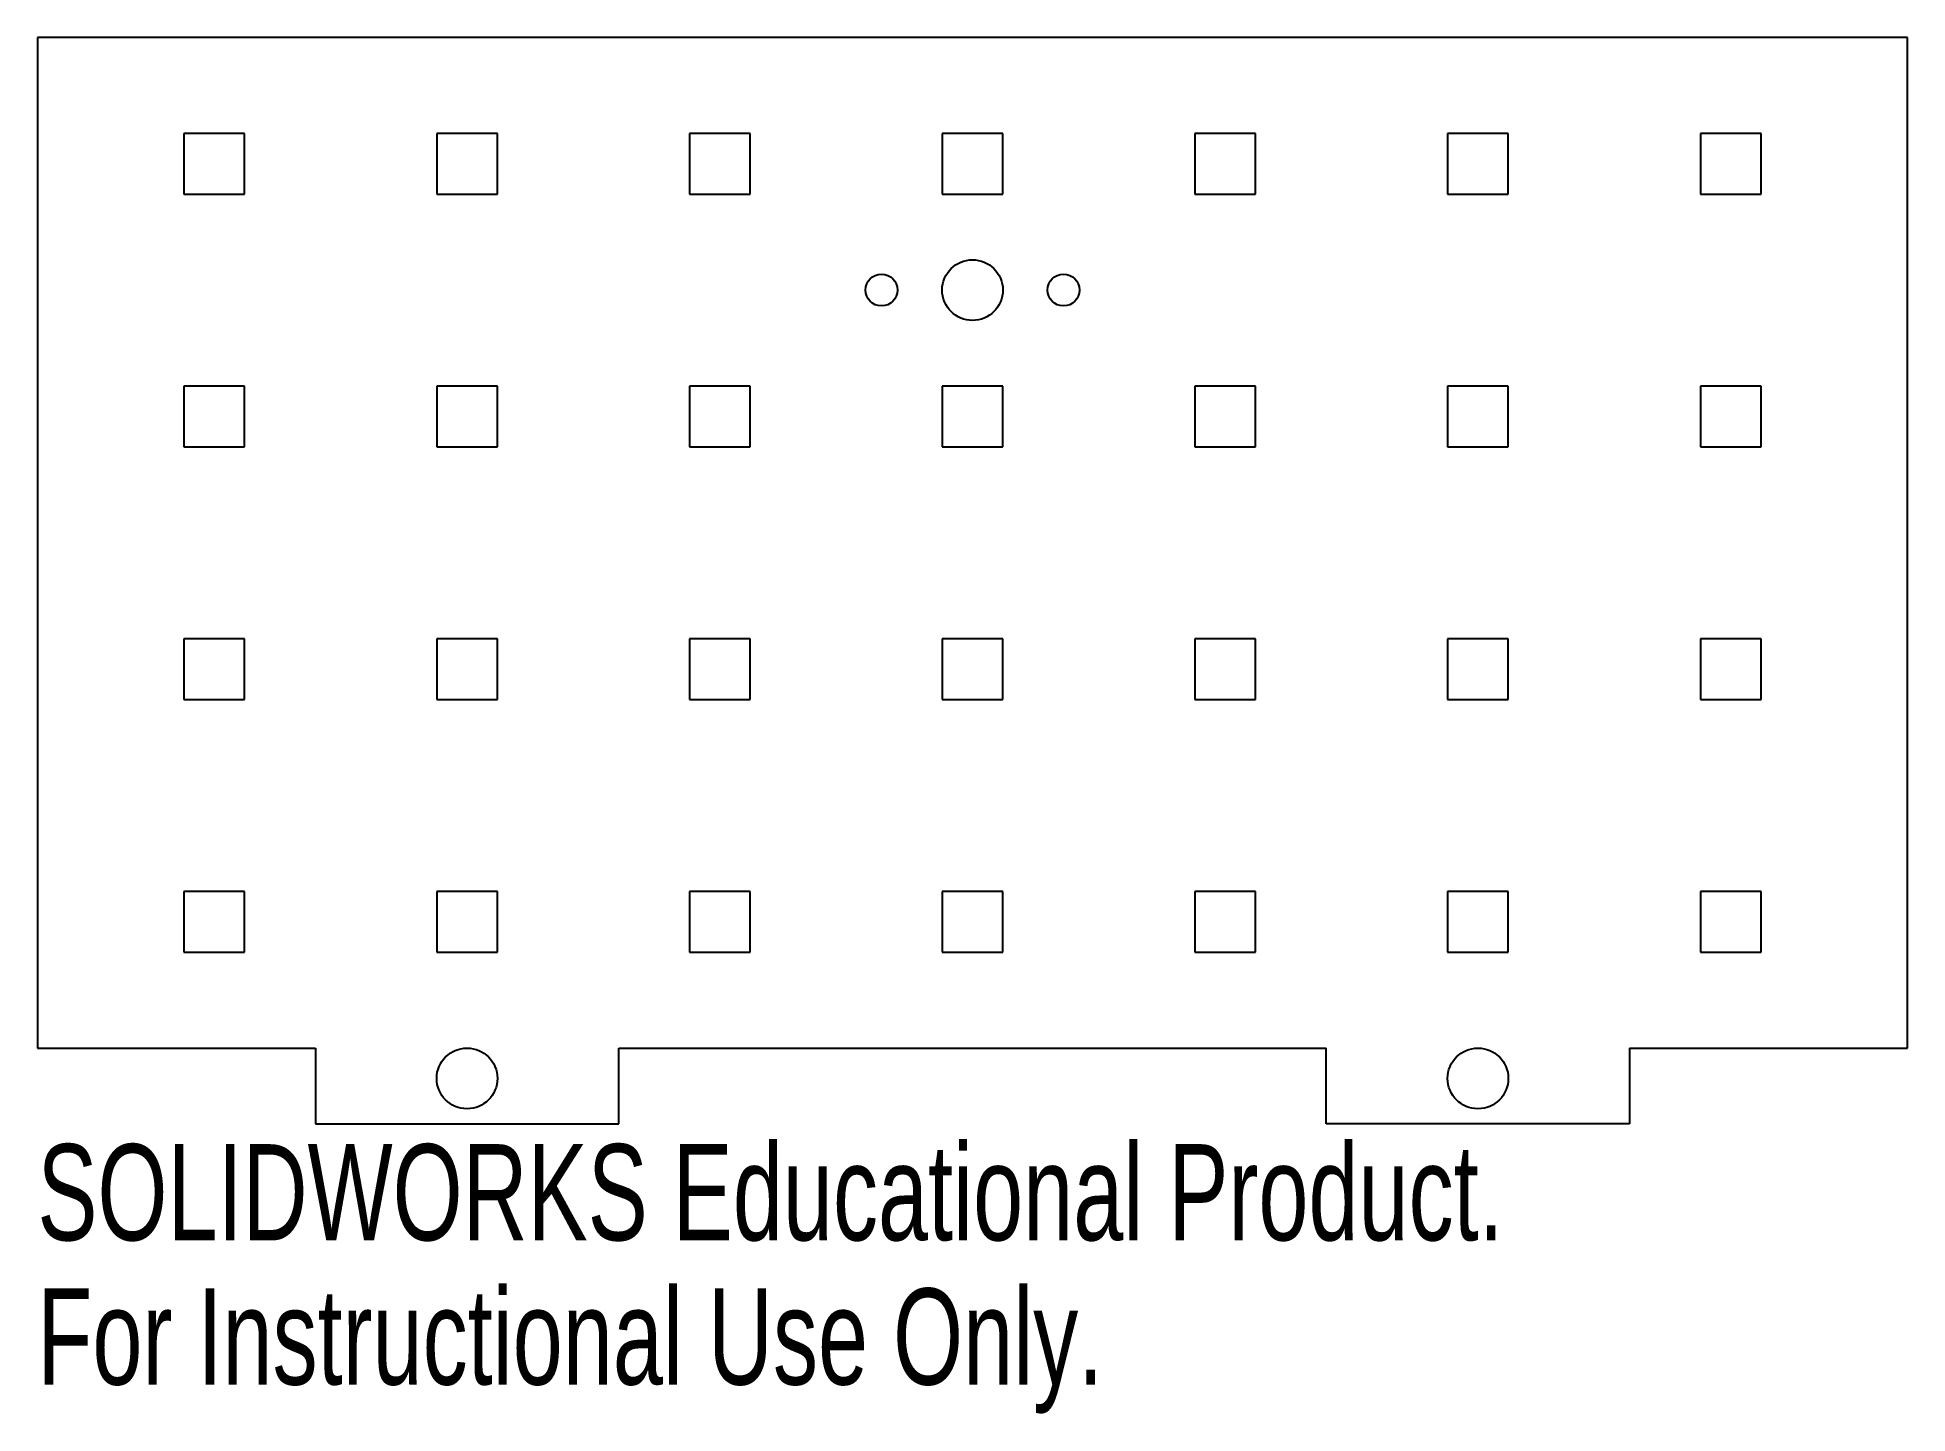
# Model space of a CAD drawing. Header units: inches. Extents: x -1.85 to 1.85, y -1.72 to 1.
import ezdxf

# ---------------------------------------------------------------- set-up
doc = ezdxf.new("R2010")
doc.units = ezdxf.units.IN
doc.header["$MEASUREMENT"] = 0
doc.styles.add('SLDTEXTSTYLE0', font='TXT', dxfattribs={"width": 0.7})

msp = doc.modelspace()

# ---------------------------------------------------------------- linework, layer by layer
at = {"color": 7, "linetype": 'Continuous', "lineweight": 25}
for p, q in [((-1.85, 1), (-1.85, -1)), ((1.85, 1), (-1.85, 1)), ((1.85, -1), (1.85, 1)), ((-1.56, 0.81), (-1.56, 0.69)), ((-1.44, 0.81), (-1.56, 0.81)), ((-1.44, 0.69), (-1.44, 0.81)), ((-1.06, 0.81), (-1.06, 0.69)), ((-0.94, 0.81), (-1.06, 0.81)), ((-0.94, 0.69), (-0.94, 0.81)), ((-0.56, 0.81), (-0.56, 0.69)), ((-0.44, 0.81), (-0.56, 0.81)), ((-0.44, 0.69), (-0.44, 0.81)), ((-0.06, 0.81), (-0.06, 0.69)), ((0.06, 0.81), (-0.06, 0.81)), ((0.06, 0.69), (0.06, 0.81)), ((0.44, 0.81), (0.44, 0.69)), ((0.56, 0.81), (0.44, 0.81)), ((0.56, 0.69), (0.56, 0.81)), ((0.94, 0.81), (0.94, 0.69)), ((1.06, 0.81), (0.94, 0.81)), ((1.06, 0.69), (1.06, 0.81)), ((1.44, 0.81), (1.44, 0.69)), ((1.56, 0.81), (1.44, 0.81)), ((1.56, 0.69), (1.56, 0.81)), ((-1.56, 0.69), (-1.44, 0.69)), ((-1.06, 0.69), (-0.94, 0.69)), ((-0.56, 0.69), (-0.44, 0.69)), ((-0.06, 0.69), (0.06, 0.69)), ((0.44, 0.69), (0.56, 0.69)), ((0.94, 0.69), (1.06, 0.69)), ((1.44, 0.69), (1.56, 0.69)), ((-1.56, 0.31), (-1.56, 0.19)), ((-1.44, 0.31), (-1.56, 0.31)), ((-1.44, 0.19), (-1.44, 0.31)), ((-1.06, 0.31), (-1.06, 0.19)), ((-0.94, 0.31), (-1.06, 0.31)), ((-0.94, 0.19), (-0.94, 0.31)), ((-0.56, 0.31), (-0.56, 0.19)), ((-0.44, 0.31), (-0.56, 0.31)), ((-0.44, 0.19), (-0.44, 0.31)), ((-0.06, 0.31), (-0.06, 0.19)), ((0.06, 0.31), (-0.06, 0.31)), ((0.06, 0.19), (0.06, 0.31)), ((0.44, 0.31), (0.44, 0.19)), ((0.56, 0.31), (0.44, 0.31)), ((0.56, 0.19), (0.56, 0.31)), ((0.94, 0.31), (0.94, 0.19)), ((1.06, 0.31), (0.94, 0.31)), ((1.06, 0.19), (1.06, 0.31)), ((1.44, 0.31), (1.44, 0.19)), ((1.56, 0.31), (1.44, 0.31)), ((1.56, 0.19), (1.56, 0.31)), ((-1.56, 0.19), (-1.44, 0.19)), ((-1.06, 0.19), (-0.94, 0.19)), ((-0.56, 0.19), (-0.44, 0.19)), ((-0.06, 0.19), (0.06, 0.19)), ((0.44, 0.19), (0.56, 0.19)), ((0.94, 0.19), (1.06, 0.19)), ((1.44, 0.19), (1.56, 0.19)), ((-1.44, -0.19), (-1.56, -0.19)), ((-1.56, -0.19), (-1.56, -0.31)), ((-1.44, -0.31), (-1.44, -0.19)), ((-1.06, -0.19), (-1.06, -0.31)), ((-0.94, -0.19), (-1.06, -0.19)), ((-0.94, -0.31), (-0.94, -0.19)), ((-0.56, -0.19), (-0.56, -0.31)), ((-0.44, -0.19), (-0.56, -0.19)), ((-0.44, -0.31), (-0.44, -0.19)), ((-0.06, -0.19), (-0.06, -0.31)), ((0.06, -0.19), (-0.06, -0.19)), ((0.06, -0.31), (0.06, -0.19)), ((0.44, -0.19), (0.44, -0.31)), ((0.56, -0.19), (0.44, -0.19)), ((0.56, -0.31), (0.56, -0.19)), ((0.94, -0.19), (0.94, -0.31)), ((1.06, -0.19), (0.94, -0.19)), ((1.06, -0.31), (1.06, -0.19)), ((1.44, -0.19), (1.44, -0.31)), ((1.56, -0.19), (1.44, -0.19)), ((1.56, -0.31), (1.56, -0.19)), ((-1.56, -0.31), (-1.44, -0.31)), ((-1.06, -0.31), (-0.94, -0.31)), ((-0.56, -0.31), (-0.44, -0.31)), ((-0.06, -0.31), (0.06, -0.31)), ((0.44, -0.31), (0.56, -0.31)), ((0.94, -0.31), (1.06, -0.31)), ((1.44, -0.31), (1.56, -0.31)), ((-1.44, -0.69), (-1.56, -0.69)), ((-1.56, -0.69), (-1.56, -0.81)), ((-1.44, -0.81), (-1.44, -0.69)), ((-1.06, -0.69), (-1.06, -0.81)), ((-0.94, -0.69), (-1.06, -0.69)), ((-0.94, -0.81), (-0.94, -0.69)), ((-0.56, -0.69), (-0.56, -0.81)), ((-0.44, -0.69), (-0.56, -0.69)), ((-0.44, -0.81), (-0.44, -0.69)), ((-0.06, -0.69), (-0.06, -0.81)), ((0.06, -0.69), (-0.06, -0.69)), ((0.06, -0.81), (0.06, -0.69)), ((0.44, -0.69), (0.44, -0.81)), ((0.56, -0.69), (0.44, -0.69)), ((0.56, -0.81), (0.56, -0.69)), ((0.94, -0.69), (0.94, -0.81)), ((1.06, -0.69), (0.94, -0.69)), ((1.06, -0.81), (1.06, -0.69)), ((1.44, -0.69), (1.44, -0.81)), ((1.56, -0.69), (1.44, -0.69)), ((1.56, -0.81), (1.56, -0.69)), ((-1.56, -0.81), (-1.44, -0.81)), ((-1.06, -0.81), (-0.94, -0.81)), ((-0.56, -0.81), (-0.44, -0.81)), ((-0.06, -0.81), (0.06, -0.81)), ((0.44, -0.81), (0.56, -0.81)), ((0.94, -0.81), (1.06, -0.81)), ((1.44, -0.81), (1.56, -0.81)), ((-1.85, -1), (-1.3, -1)), ((-1.3, -1), (-1.3, -1.15)), ((-0.7, -1.15), (-0.7, -1)), ((-0.7, -1), (0.7, -1)), ((0.7, -1.15), (0.7, -1)), ((1.3, -1), (1.3, -1.15)), ((1.3, -1), (1.85, -1)), ((-1.3, -1.15), (-0.7, -1.15)), ((1.3, -1.15), (0.7, -1.15))]:
    msp.add_line(p, q, dxfattribs=at)
for centre, radius in [((0, 0.5), 0.06), ((-0.18, 0.5), 0.0315), ((0.18, 0.5), 0.0315), ((-1, -1.06), 0.06), ((1, -1.06), 0.06)]:
    msp.add_circle(centre, radius, dxfattribs=at)

# ---------------------------------------------------------------- texts
at = {"color": 7, "linetype": 'Continuous', "char_height": 0.1903, "attachment_point": 1, "style": 'SLDTEXTSTYLE0'}
for s, insert in [('SOLIDWORKS Educational Product.', (-1.85, -1.1901)), ('For Instructional Use Only.', (-1.85, -1.4756))]:
    msp.add_mtext(s, dxfattribs=dict(at, insert=insert))

doc.saveas('drawing.dxf')
